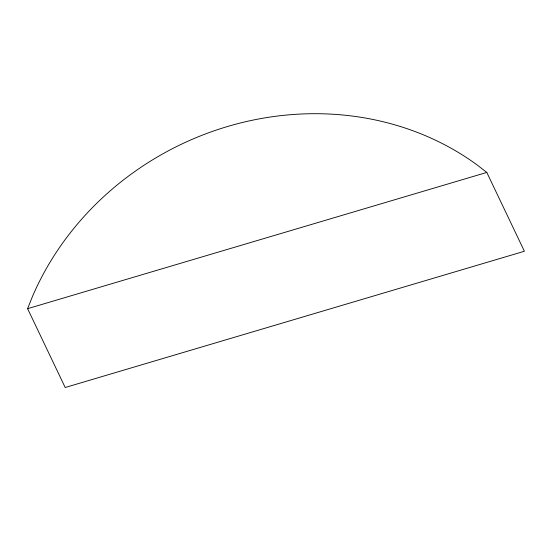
<?xml version="1.0" encoding="UTF-8"?>
<svg xmlns="http://www.w3.org/2000/svg" width="552" height="552" viewBox="0 0 552 552"><rect width="100%" height="100%" fill="white"/><g stroke="black" fill="none" stroke-linecap="round" stroke-linejoin="round"><path stroke-width="0.83" d="M27.6 308.678L32.444 296.521A287.206 260.089 -25.5 0 1 476.776 164.689L486.802 172.431L524.4 251.257L65.198 387.504L27.6 308.678L486.802 172.431"/></g></svg>
